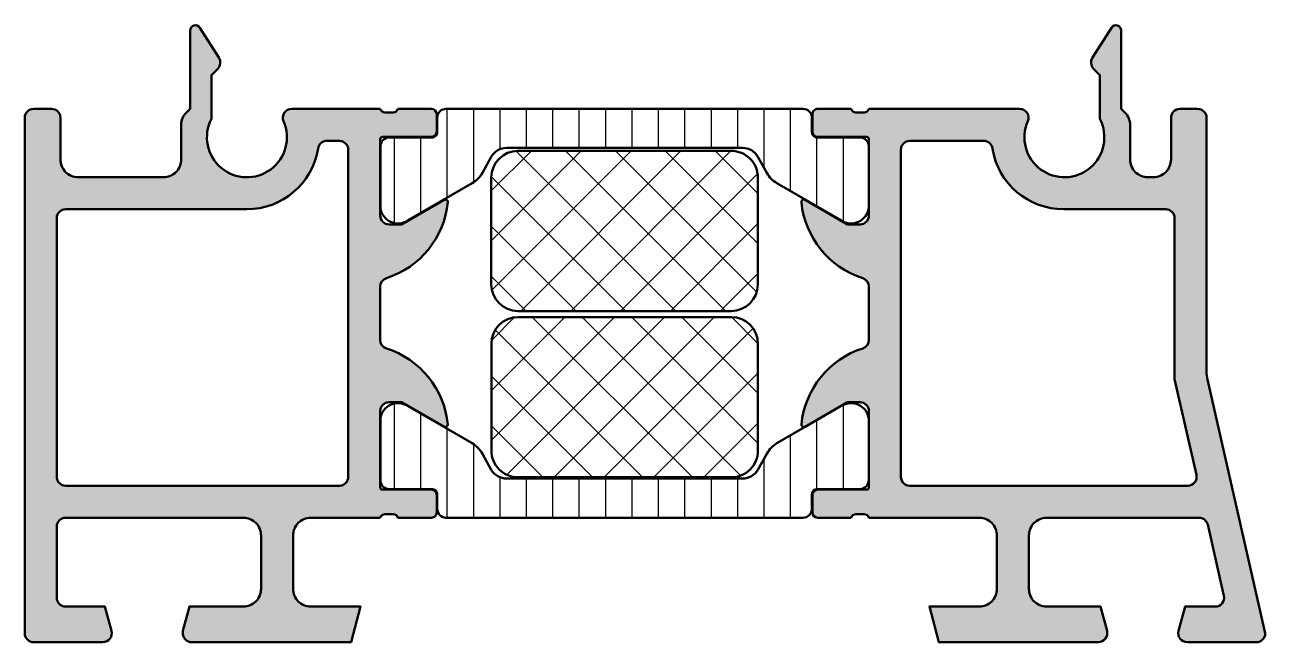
# Model space of a CAD drawing. Extents: x 0 to 69.8, y -30 to 4.7.
import ezdxf

# ---------------------------------------------------------------- set-up
doc = ezdxf.new("R2010")
doc.units = 0
for name, color, linetype, lineweight in [('0S-Alu contour', 7, 'Continuous', 50), ('0S-Alu hatch', 252, 'Continuous', 25), ('0S-Plastic contour', 254, 'Continuous', 50), ('0S-Plastic hatch', 253, 'Continuous', 25), ('0S-PT contour', 91, 'Continuous', 50), ('0S-PT hatch', 103, 'Continuous', 25)]:
    doc.layers.add(name, color=color, linetype=linetype, lineweight=lineweight)
pattern_1 = [(90, (0, 0), (-1.4859, 0), [])]
pattern_2 = [(135, (0, 0), (-1.403165018917055, -1.403165018917055), []), (225, (0, 0), (1.403165018917055, -1.403165018917055), [])]

# ---------------------------------------------------------------- blocks, each defined once
blk = doc.blocks.new('385420__1BF11028_E66E_4094_B525_D070C7A83FC8_')
at = {"layer": '0S-Alu hatch'}
h = blk.add_hatch(color=256, dxfattribs=at)
edge = h.paths.add_edge_path()
edge.add_arc((63.5001079345198, -2.849194082291745), 0.9999726513266546, 269.9984329717838, 360.0015806887583)
edge.add_line((64.50008058546591, -2.849166494822969), (64.50008058544992, -0.5013896147521817))
edge.add_ellipse((65.00007655097572, -0.501385576536674), major_axis=(-0.4999959655421055, 0), ratio=1, start_angle=-90.00046232224122, end_angle=0.0004627484667025783, ccw=False)
edge.add_line((65.00008058546582, -0.0013896110108457), (66.00008056640891, -0.0013896110107421))
edge.add_ellipse((66.0000805664088, -0.5013896110106383), major_axis=(-0.4999999999998962, 0), ratio=1, start_angle=180, end_angle=269.999999999987, ccw=False)
edge.add_line((66.5000805664087, -0.5013896110106383), (66.50008056640858, -14.77490933056456))
edge.add_arc((68.5000805664151, -14.77490933056444), 2.000000000006522, 180, 192.8218705394617)
edge.add_line((66.54995113572654, -15.21875074772646), (69.80037201373028, -29.5002962980546))
edge.add_ellipse((69.3006821068289, -29.5006178187864), major_axis=(-0.4996900103411029, 0), ratio=1, start_angle=89.9661935155728, end_angle=180.0368664208803, ccw=False)
edge.add_line((69.3003872725197, -30.00030774214629), (65.40414703814442, -30.00032300093536))
edge.add_ellipse((65.40494819089905, -29.49944627395844), major_axis=(-0.500877367698776, 0), ratio=1, start_angle=-14.95605456061719, end_angle=89.90835542965442, ccw=False)
edge.add_line((64.92103851763675, -29.37018078902135), (65.28865326373062, -28.0000750456131))
edge.add_line((65.28865326373062, -28.0000750456131), (66.9863059659585, -28.0001668685604))
edge.add_arc((66.98633301004912, -27.50016686929177), 0.5000000000000105, 269.9969009754909, 372.8218705394571)
edge.add_line((67.4738653677197, -27.38920651500166), (66.563403318796, -23.3888614176812))
edge.add_arc((66.07587096112537, -23.49982177197134), 0.500000000000077, 12.82187053945917, 89.99989984285811)
edge.add_line((66.07587183516132, -22.99982177197202), (57.50722473589853, -22.99981946128162))
edge.add_arc((57.50684272172023, -23.99942982214641), 0.9996104338606413, 89.97810366926747, 180.0225520301236)
edge.add_line((56.50723236529271, -23.99982327597888), (56.50722855059534, -27.00030774253154))
edge.add_arc((57.50688219265208, -27.00065410180333), 0.9996537020598886, 179.9801482005014, 270.0200703651439)
edge.add_line((57.50723236529267, -28.00030774253153), (60.5352963301371, -27.99993008711703))
edge.add_line((60.5352963301371, -27.99993008711703), (60.90297211138707, -29.37016934492952))
edge.add_ellipse((60.39763847449336, -29.48234514317398), major_axis=(-0.5176345180607839, 0), ratio=1, start_angle=91.47554641316651, end_angle=192.5157803753883, ccw=False)
edge.add_line((60.41096771685591, -29.9998080168046), (51.44374741045901, -30.00029629805461))
edge.add_line((51.44374741045901, -30.00029629805461), (50.90791595904298, -28.00031537154095))
edge.add_line((50.90791595904298, -28.00031537154095), (53.70723236529291, -28.00030011275183))
edge.add_arc((53.70769037310014, -27.00075430586148), 0.9995459118235833, 269.9737461631864, 360.0262538368108)
edge.add_line((54.70723617999049, -27.00029629805429), (54.70723236529311, -23.99982327559327))
edge.add_arc((53.70742713084206, -23.99950647095369), 0.9998052846434097, 359.9818448958397, 450.0111614173341)
edge.add_line((53.70723236529285, -22.99970120528078), (47.50000003061187, -22.99968594649183))
edge.add_arc((47.23247943861873, -23.07852239303488), 0.278895056327448, 16.41987641949128, 91.16458937409686)
edge.add_line((47.22681103062036, -22.79968494649182), (46.77321703062036, -22.79968494649182))
edge.add_arc((46.7675563711433, -23.07855304213498), 0.2789255417371505, 88.83712992711357, 163.5754054446451)
edge.add_line((46.50001303062036, -22.99968594649182), (44.62000203061184, -22.99968594649182))
edge.add_ellipse((44.62000203061184, -22.69968594649182), major_axis=(-0.2999999999999936, 0), ratio=1, start_angle=0, end_angle=90, ccw=False)
edge.add_line((44.32000203061185, -22.69968594649182), (44.32000203061186, -21.71971162744902))
edge.add_ellipse((44.62000203061185, -21.71971162744902), major_axis=(-0.29999999999999, 0), ratio=1, start_angle=270.00000000000136, end_angle=360, ccw=False)
edge.add_line((44.62000203061184, -21.41971162744903), (47.38000003061185, -21.41971162744903))
edge.add_arc((47.38000003061185, -21.29971162744903), 0.120000000000001, 270, 360)
edge.add_line((47.50000003061185, -21.29971162744903), (47.50000003061188, -16.99968594649183))
edge.add_arc((47.00000003061188, -16.99968594649183), 0.5, 0, 90)
edge.add_line((47.00000003061188, -16.49968594649183), (46.30000003061186, -16.49968594649183))
edge.add_line((46.30000003061186, -16.49968594649183), (43.90717970758432, -17.8811814041142))
edge.add_ellipse((43.83811981526017, -17.76156616184353), major_axis=(-0.1381197846483005, 0), ratio=1, start_angle=-5.622577550795313, end_angle=119.99999999999909, ccw=False)
edge.add_ellipse((48.6766088924596, -18.23790918766563), major_axis=(-4.999999999999921, 0), ratio=1, start_angle=287.7484163560701, end_angle=354.37742244920634, ccw=False)
edge.add_arc((47.00000003061178, -12.99968594649177), 0.5000000000001406, 287.7484163560694, 360)
edge.add_line((47.50000003061192, -12.99968594649177), (47.50000003061193, -9.999940026049853))
edge.add_arc((47.00000003061171, -9.999940026049934), 0.5000000000002203, 0, 72.25158364393948)
edge.add_ellipse((48.67660889245954, -4.761716784876085), major_axis=(-4.999999999999829, 0), ratio=1, start_angle=5.622577550792698, end_angle=72.25158364392883, ccw=False)
edge.add_ellipse((43.83811981526018, -5.23805981069808), major_axis=(-0.1381197846482814, 0), ratio=1, start_angle=-120.00000000000352, end_angle=5.622577550796677, ccw=False)
edge.add_line((43.90717970758433, -5.118444568427437), (46.30000003061188, -6.499940026049793))
edge.add_line((46.30000003061188, -6.499940026049793), (47.00000003061187, -6.499940026049792))
edge.add_arc((47.00000003061187, -5.999940026049791), 0.5000000000000009, 270, 360)
edge.add_line((47.50000003061187, -5.999940026049791), (47.50000003061185, -1.699914345092594))
edge.add_arc((47.38000003061185, -1.699914345092593), 0.1199999999999974, 0, 90)
edge.add_line((47.38000003061185, -1.579914345092595), (44.62000203061186, -1.579914345092594))
edge.add_ellipse((44.62000203061186, -1.279914345092598), major_axis=(-0.2999999999999958, 0), ratio=1, start_angle=0, end_angle=90, ccw=False)
edge.add_line((44.32000203061186, -1.279914345092598), (44.32000203061186, -0.2999400260498013))
edge.add_ellipse((44.62000203061184, -0.2999400260498014), major_axis=(-0.2999999999999829, 0), ratio=1, start_angle=269.99999999999864, end_angle=360, ccw=False)
edge.add_line((44.62000203061185, 5.99739501815e-05), (46.50001303062036, 5.99739501919e-05))
edge.add_arc((46.7675563711433, 0.0789270695933573), 0.2789255417371433, 196.4245945553546, 271.1628700728865)
edge.add_line((46.77321703062036, -0.1999410260498046), (47.22681103062036, -0.1999410260498084))
edge.add_arc((47.23247943861873, 0.0788964204932409), 0.2788950563274363, 268.8354106259031, 343.5801235805069)
edge.add_line((47.50000003061185, 5.99739501928e-05), (55.98056750577524, 9.18605424051e-05))
edge.add_ellipse((55.9805693857551, -0.4999081394540604), major_axis=(-0.4999999999999997, 0), ratio=1, start_angle=156.4142827458151, end_angle=270.00021542982336, ccw=False)
edge.add_arc((58.50008056640869, -1.599907643476285), 2.249169965332733, 156.4142827458158, 387.2294737936865)
edge.add_line((60.50000003010132, -0.5707877905445445), (60.50000003010129, 1.90038040853213))
edge.add_line((60.50000003010129, 1.90038040853213), (60.14644663950768, 2.253933799125737))
edge.add_ellipse((60.50000003010097, 2.607487189719016), major_axis=(-0.5000000000000107, 0), ratio=1, start_angle=-33.83808384887112, end_angle=44.9999999999996, ccw=False)
edge.add_line((60.08469276889898, 2.88591110893738), (61.14598411183457, 4.559992166455006))
edge.add_ellipse((61.40000003010111, 4.400380408532088), major_axis=(-0.3000000000000622, 0), ratio=1, start_angle=180, end_angle=327.85666129539703, ccw=False)
edge.add_line((61.70000003010117, 4.400380408532088), (61.70000003010124, -0.0013896109945781))
edge.add_line((61.70000003010124, -0.0013896109945781), (61.90696884550221, -0.2082974740753555))
edge.add_ellipse((61.19996620879803, -0.9155083844072615), major_axis=(-0.9999999999995793, 0), ratio=1, start_angle=180.4779922037579, end_angle=225.0084380465672, ccw=False)
edge.add_line((62.19993141003134, -0.9071659434230445), (62.19994815794117, -2.849022664953663))
edge.add_arc((63.19992081320993, -2.849104950528479), 0.9999726586543067, 179.9952852549016, 269.9984329717717)
edge.add_line((63.19989346415566, -3.84907760880879), (63.50008058546595, -3.849166733244405))
edge = h.paths.add_edge_path()
edge.add_arc((65.43860284900569, -20.69982327559335), 0.5000000000000356, 269.9999999999984, 372.8218705394575)
edge.add_line((65.92613520667628, -20.58886292130324), (64.70008056640862, -15.20188201963971))
edge.add_line((64.70008056640862, -15.20188201963971), (64.70008056640874, -6.147592352011937))
edge.add_arc((64.20008056640876, -6.147592352011936), 0.4999999999999858, 0, 89.99662251080971)
edge.add_line((64.20011004056215, -5.647592352880676), (58.46452688026277, -5.647273663141567))
edge.add_ellipse((58.45235164422098, -1.599907642616011), major_axis=(-4.047384333180819, 0), ratio=1, start_angle=8.855471933807621, end_angle=90.17235593026078, ccw=False)
edge.add_arc((53.95917303113309, -2.299943516387364), 0.5000000000020797, 8.855471933758626, 90.00067310285903)
edge.add_line((53.95916715720254, -1.799943516419788), (49.79986971719954, -1.799992379271448))
edge.add_arc((49.79989445326821, -2.299992378659578), 0.5000000000000031, 90.00283454467392, 180.0003200615093)
edge.add_line((49.299894453276, -2.299995171733089), (49.29999723755092, -20.69982606866698))
edge.add_arc((49.79999723754308, -20.69982327559348), 0.4999999999999569, 180.0003200626481, 270)
edge.add_line((49.79999723754308, -21.19982327559343), (65.43860284900568, -21.19982327559339))
at = {"layer": '0S-Alu contour', "color": 7}
for points in [[(60.08469276889898, 2.88591110893738), (61.14598411183457, 4.559992166455006)], [(61.70000003010117, 4.400380408532088), (61.70000003010124, -0.0013896109945781), (61.90696884550221, -0.2082974740753555)], [(60.50000003010132, -0.5707877905445445), (60.50000003010129, 1.90038040853213), (60.14644663950768, 2.253933799125737)], [(44.62000203061185, 5.99739501815e-05), (46.50001303062036, 5.99739501919e-05)], [(47.50000003061185, 5.99739501928e-05), (55.98056750577524, 9.18605424051e-05)], [(44.32000203061186, -1.279914345092598), (44.32000203061186, -0.2999400260498013)], [(46.77321703062036, -0.1999410260498046), (47.22681103062036, -0.1999410260498084)], [(64.50008058546591, -2.849166494822969), (64.50008058544992, -0.5013896147521817)], [(65.00008058546582, -0.0013896110108457), (66.00008056640891, -0.0013896110107421)], [(66.5000805664087, -0.5013896110106383), (66.50008056640858, -14.77490933056456)], [(62.19993141003134, -0.9071659434230445), (62.19994815794117, -2.849022664953663)], [(47.38000003061185, -1.579914345092595), (44.62000203061186, -1.579914345092594)], [(47.50000003061187, -5.999940026049791), (47.50000003061185, -1.699914345092594)], [(53.95916715720254, -1.799943516419788), (49.79986971719954, -1.799992379271448)], [(49.299894453276, -2.299995171733089), (49.29999723755092, -20.69982606866698)], [(63.19989346415566, -3.84907760880879), (63.50008058546595, -3.849166733244405)], [(43.90717970758433, -5.118444568427437), (46.30000003061188, -6.499940026049793), (47.00000003061187, -6.499940026049792)], [(64.20011004056215, -5.647592352880676), (58.46452688026277, -5.647273663141567)], [(65.92613520667628, -20.58886292130324), (64.70008056640862, -15.20188201963971), (64.70008056640874, -6.147592352011937)], [(47.50000003061192, -12.99968594649177), (47.50000003061193, -9.999940026049853)], [(66.54995113572654, -15.21875074772646), (69.80037201373028, -29.5002962980546)], [(47.00000003061188, -16.49968594649183), (46.30000003061186, -16.49968594649183), (43.90717970758432, -17.8811814041142)], [(47.50000003061185, -21.29971162744903), (47.50000003061188, -16.99968594649183)], [(44.62000203061184, -21.41971162744903), (47.38000003061185, -21.41971162744903)], [(49.79999723754308, -21.19982327559343), (65.43860284900568, -21.19982327559339)], [(44.32000203061185, -22.69968594649182), (44.32000203061186, -21.71971162744902)], [(46.50001303062036, -22.99968594649182), (44.62000203061184, -22.99968594649182)], [(47.22681103062036, -22.79968494649182), (46.77321703062036, -22.79968494649182)], [(53.70723236529285, -22.99970120528078), (47.50000003061187, -22.99968594649183)], [(66.07587183516132, -22.99982177197202), (57.50722473589853, -22.99981946128162)], [(67.4738653677197, -27.38920651500166), (66.563403318796, -23.3888614176812)], [(54.70723617999049, -27.00029629805429), (54.70723236529311, -23.99982327559327)], [(56.50723236529271, -23.99982327597888), (56.50722855059534, -27.00030774253154)], [(60.41096771685591, -29.9998080168046), (51.44374741045901, -30.00029629805461), (50.90791595904298, -28.00031537154095), (53.70723236529291, -28.00030011275183)], [(57.50723236529267, -28.00030774253153), (60.5352963301371, -27.99993008711703), (60.90297211138707, -29.37016934492952)], [(64.92103851763675, -29.37018078902135), (65.28865326373062, -28.0000750456131), (66.9863059659585, -28.0001668685604)], [(69.3003872725197, -30.00030774214629), (65.40414703814442, -30.00032300093536)]]:
    blk.add_lwpolyline(points, dxfattribs=at)
at = {"layer": '0S-Alu contour', "color": 7, "extrusion": (0, 0, -1)}
for centre, radius, start, end in [((-61.40000003010111, 4.400380408532088), 0.3000000000000622, 32.14333870460296, 180), ((-60.50000003010097, 2.607487189719016), 0.5000000000000107, 315.0000000000004, 33.8380838488711), ((-44.62000203061184, -0.2999400260498014), 0.2999999999999829, 0, 90.00000000000136), ((-55.9805693857551, -0.4999081394540604), 0.4999999999999997, 89.99978457017663, 203.585717254185), ((-61.19996620879803, -0.9155083844072615), 0.9999999999995793, 134.9915619534328, 179.5220077962421), ((-65.00007655097572, -0.501385576536674), 0.4999959655421055, 359.9995372515333, 90.00046232224132), ((-66.0000805664088, -0.5013896110106383), 0.4999999999998962, 90.00000000001303, 180), ((-44.62000203061186, -1.279914345092598), 0.2999999999999958, 270, 0), ((-58.45235164422098, -1.599907642616011), 4.047384333180819, 269.8276440697392, 351.1445280661924), ((-43.83811981526018, -5.23805981069808), 0.1381197846482814, 354.3774224492033, 120.0000000000036), ((-48.67660889245954, -4.761716784876085), 4.999999999999829, 287.7484163560712, 354.3774224492073), ((-48.6766088924596, -18.23790918766563), 4.999999999999921, 5.622577550793652, 72.25158364392992), ((-43.83811981526017, -17.76156616184353), 0.1381197846483005, 240.000000000001, 5.62257755079521), ((-44.62000203061185, -21.71971162744902), 0.29999999999999, 0, 89.99999999999864), ((-44.62000203061184, -22.69968594649182), 0.2999999999999936, 270, 0), ((-60.39763847449336, -29.48234514317398), 0.5176345180607839, 167.4842196246117, 268.5244535868335), ((-65.40494819089905, -29.49944627395844), 0.500877367698776, 270.0916445703457, 14.95605456061715), ((-69.3006821068289, -29.5006178187864), 0.499690010341103, 179.9631335791197, 270.0338064844273)]:
    blk.add_arc(centre, radius, start, end, dxfattribs=at)
at = {"layer": '0S-Alu contour', "color": 7}
for centre, radius, start, end in [((46.7675563711433, 0.0789270695933573), 0.2789255417371433, 196.4245945553546, 271.1628700728865), ((47.23247943861873, 0.0788964204932409), 0.2788950563274363, 268.8354106259031, 343.5801235805069), ((58.50008056640869, -1.599907643476285), 2.249169965332733, 156.4142827458158, 27.22947379368648), ((47.38000003061185, -1.699914345092593), 0.1199999999999974, 0, 90), ((49.79989445326821, -2.299992378659578), 0.5000000000000031, 90.00283454467392, 180.0003200615093), ((53.95917303113309, -2.299943516387364), 0.5000000000020797, 8.855471933758626, 90.00067310285903), ((63.19992081320993, -2.849104950528479), 0.9999726586543067, 179.9952852549016, 269.9984329717717), ((63.5001079345198, -2.849194082291745), 0.9999726513266546, 269.9984329717838, 0.0015806887583787), ((47.00000003061187, -5.999940026049791), 0.5000000000000009, 270, 0), ((64.20008056640876, -6.147592352011936), 0.4999999999999858, 0, 89.99662251080971), ((47.00000003061171, -9.999940026049934), 0.5000000000002203, 0, 72.25158364393948), ((47.00000003061178, -12.99968594649177), 0.5000000000001406, 287.7484163560694, 0), ((68.5000805664151, -14.77490933056444), 2.000000000006522, 180, 192.8218705394617), ((47.00000003061188, -16.99968594649183), 0.5, 0, 90), ((49.79999723754308, -20.69982327559348), 0.4999999999999569, 180.0003200626481, 270), ((65.43860284900569, -20.69982327559335), 0.5000000000000356, 269.9999999999984, 12.82187053945751), ((47.38000003061185, -21.29971162744903), 0.120000000000001, 270, 0), ((46.7675563711433, -23.07855304213498), 0.2789255417371505, 88.83712992711357, 163.5754054446451), ((47.23247943861873, -23.07852239303488), 0.278895056327448, 16.41987641949128, 91.16458937409686), ((53.70742713084206, -23.99950647095369), 0.9998052846434097, 359.9818448958397, 90.01116141733422), ((57.50684272172023, -23.99942982214641), 0.9996104338606413, 89.97810366926747, 180.0225520301236), ((66.07587096112537, -23.49982177197134), 0.500000000000077, 12.82187053945917, 89.99989984285811), ((53.70769037310014, -27.00075430586148), 0.9995459118235833, 269.9737461631864, 0.0262538368107578), ((57.50688219265208, -27.00065410180333), 0.9996537020598886, 179.9801482005014, 270.0200703651439), ((66.98633301004912, -27.50016686929177), 0.5000000000000105, 269.9969009754909, 12.82187053945708)]:
    blk.add_arc(centre, radius, start, end, dxfattribs=at)
blk = doc.blocks.new('385410__0A1A1F20_6812_45FE_BDE8_AF3A313BB46B_')
at = {"layer": '0S-Alu hatch'}
h = blk.add_hatch(color=256, dxfattribs=at)
edge = h.paths.add_edge_path()
edge.add_ellipse((2.999955898401523, -2.847047100812472), major_axis=(-0.9999558977616663, 0), ratio=1, start_angle=-0.0015806885277243055, end_angle=90.00156702822852, ccw=False)
edge.add_line((2.000000001020395, -2.847019513809918), (2.000000001020055, -0.499851547821224))
edge.add_arc((1.500004130080305, -0.499847509606351), 0.4999958709560569, 359.9995372515333, 450.0004623222138)
edge.add_line((1.500000095591204, 0.0001483613334287), (0.5002197010319949, 0.0001484049311387))
edge.add_arc((0.500000001020169, -0.4998515468007639), 0.5, 89.97482423231666, 180)
edge.add_line((1.0201688e-09, -0.4998515468007638), (6.02036039e-08, -29.50028990044583))
edge.add_arc((0.4997687720370253, -29.50053520805712), 0.4997687720370907, 179.971876811513, 270.0261232234217)
edge.add_line((0.4999966347338893, -30.00030392814878), (4.396594891233391, -30.00029629805445))
edge.add_arc((4.395819887532247, -29.49945759702573), 0.5008393006532817, 270.0886600928593, 374.958106942409)
edge.add_line((4.87968815295206, -29.37018460371897), (4.512072453183865, -28.00005215742947))
edge.add_line((4.512072453183865, -28.00005215742947), (2.300000984254749, -28.00030774214619))
edge.add_ellipse((2.299918013225284, -27.50038975965865), major_axis=(-0.4999179893728524, 0), ratio=1, start_angle=-0.009400056463391593, end_angle=90.00950933939788, ccw=False)
edge.add_line((1.800000030580408, -27.50030774214626), (1.800122100893019, -23.49982327559349))
edge.add_ellipse((2.299752331897994, -23.49945362742514), major_axis=(-0.4996303677458504, 0), ratio=1, start_angle=-90.01446128313808, end_angle=0.042389901116507644, ccw=False)
edge.add_line((2.299878437104993, -22.99982327559358), (12.29349239794679, -22.99980801725111))
edge.add_ellipse((12.29387992716969, -23.99942048802838), major_axis=(-0.9996125458958292, 0), ratio=1, start_angle=179.9777876042622, end_angle=270.0222123957508, ccw=False)
edge.add_line((13.29349239794697, -23.99980801725107), (13.29349144427219, -27.00029248380373))
edge.add_ellipse((12.293867616325, -27.00067246916168), major_axis=(-0.9996239001687927, 0), ratio=1, start_angle=89.97838417497428, end_angle=180.0217797491631, ccw=False)
edge.add_line((12.29349049090689, -28.00029629819192), (9.26542843310295, -27.99994534590625))
edge.add_line((9.26542843310295, -27.99994534590625), (8.89775360552773, -29.37016934492977))
edge.add_line((8.89775360552773, -29.37016934492977), (8.892443546933748, -29.54559582808368))
edge.add_arc((9.390485587198091, -29.49965184733931), 0.5001566986828313, 185.2705730018468, 269.9166507474637)
edge.add_line((9.389758000059262, -29.99980801680468), (18.35698212115239, -30.00031155684347))
edge.add_line((18.35698212115239, -30.00031155684347), (18.89280975787102, -28.0003001127517))
edge.add_line((18.89280975787102, -28.0003001127517), (16.09349335162132, -28.00031155684351))
edge.add_ellipse((16.0930479414656, -27.00075601374916), major_axis=(-0.9995556423335514, 0), ratio=1, start_angle=-0.025476826523913587, end_angle=90.02553146802359, ccw=False)
edge.add_line((15.09349239794693, -27.00031155684365), (15.09349239794693, -23.99980801680449))
edge.add_ellipse((16.09335131467882, -23.99954488775845), major_axis=(-0.9998589513552234, 0), ratio=1, start_angle=-90.00813926541548, end_angle=0.015078310774299553, ccw=False)
edge.add_line((16.09349335162159, -22.99968594649189), (20.00000003061204, -22.99968594649183))
edge.add_ellipse((20.26752062260515, -23.07852239303487), major_axis=(-0.2788950563274256, 0), ratio=1, start_angle=268.83541062590376, end_angle=343.5801235805088, ccw=False)
edge.add_line((20.27318903060352, -22.79968494649183), (20.72678303060353, -22.79968494649183))
edge.add_ellipse((20.73244369008058, -23.078553042135), major_axis=(-0.2789255417371505, 0), ratio=1, start_angle=196.4245945553549, end_angle=271.16287007288645, ccw=False)
edge.add_line((20.99998703060352, -22.99968594649183), (22.87999803061204, -22.99968594649183))
edge.add_arc((22.87999803061204, -22.69968594649183), 0.3000000000000007, 269.9999999999993, 360)
edge.add_line((23.17999803061204, -22.69968594649183), (23.17999803061204, -21.71971162744905))
edge.add_arc((22.87999803061204, -21.71971162744904), 0.2999999999999971, 0, 90.00000000000067)
edge.add_line((22.87999803061204, -21.41971162744905), (20.12000003061204, -21.41971162744905))
edge.add_ellipse((20.12000003061204, -21.29971162744901), major_axis=(-0.1200000000000365, 0), ratio=1, start_angle=0, end_angle=89.9999999999983, ccw=False)
edge.add_line((20.00000003061201, -21.29971162744901), (20.00000003061201, -16.99968594649184))
edge.add_ellipse((20.50000003061201, -16.99968594649184), major_axis=(-0.5, 0), ratio=1, start_angle=270, end_angle=360, ccw=False)
edge.add_line((20.50000003061201, -16.49968594649184), (21.200000030612, -16.49968594649183))
edge.add_line((21.200000030612, -16.49968594649183), (23.59282035363956, -17.8811814041142))
edge.add_arc((23.6618802459637, -17.76156616184354), 0.1381197846482907, 240.0000000000021, 365.6225775507926)
edge.add_arc((18.82339116876412, -18.23790918766565), 5.000000000000063, 5.622577550793457, 72.25158364392972)
edge.add_ellipse((20.50000003061196, -12.99968594649177), major_axis=(-0.5000000000000162, 0), ratio=1, start_angle=0, end_angle=72.25158364393081, ccw=False)
edge.add_line((20.00000003061195, -12.99968594649177), (20.00000003061194, -9.99994002604991))
edge.add_ellipse((20.50000003061204, -9.999940026049895), major_axis=(-0.5000000000000995, 0), ratio=1, start_angle=287.74841635607095, end_angle=360, ccw=False)
edge.add_arc((18.8233911687642, -4.761716784876002), 4.999999999999995, 287.7484163560701, 354.3774224492063)
edge.add_arc((23.66188024596371, -5.238059810698113), 0.1381197846482949, 354.3774224492068, 480.0000000000021)
edge.add_line((23.59282035363956, -5.118444568427457), (21.200000030612, -6.499940026049815))
edge.add_line((21.200000030612, -6.499940026049815), (20.500000030612, -6.499940026049817))
edge.add_ellipse((20.50000003061201, -5.999940026049814), major_axis=(-0.5000000000000036, 0), ratio=1, start_angle=0, end_angle=89.9999999999996, ccw=False)
edge.add_line((20.00000003061201, -5.999940026049814), (20.00000003061204, -1.69991434509262))
edge.add_ellipse((20.12000003061204, -1.699914345092623), major_axis=(-0.120000000000001, 0), ratio=1, start_angle=269.9999999999983, end_angle=360, ccw=False)
edge.add_line((20.12000003061204, -1.579914345092622), (22.87999803061204, -1.579914345092622))
edge.add_arc((22.87999803061203, -1.27991434509262), 0.3000000000000014, 270.0000000000007, 360)
edge.add_line((23.17999803061203, -1.27991434509262), (23.17999803061204, -0.2999400260498364))
edge.add_arc((22.87999803061204, -0.2999400260498381), 0.3000000000000043, 0, 90)
edge.add_line((22.87999803061204, 5.99739501662e-05), (20.99998703060352, 5.9973950165e-05))
edge.add_ellipse((20.73244369008058, 0.0789270695933328), major_axis=(-0.2789255417371508, 0), ratio=1, start_angle=88.83712992711361, end_angle=163.5754054446455, ccw=False)
edge.add_line((20.72678303060353, -0.1999410260498365), (20.27318903060352, -0.1999410260498352))
edge.add_ellipse((20.26752062260515, 0.0788964204932377), major_axis=(-0.27889505632746, 0), ratio=1, start_angle=16.419876419492084, end_angle=91.1645893740976, ccw=False)
edge.add_line((20.00000003061201, 5.99739501873e-05), (15.02232987229442, 5.99739501865e-05))
edge.add_arc((15.02232987229442, -0.4999400260498142), 0.5000000000000007, 90.00000000000018, 203.5727836852911)
edge.add_ellipse((12.50126577170267, -1.599940026049813), major_axis=(-2.250593426752212, 0), ratio=1, start_angle=-27.224821163281092, end_angle=203.5727836852912, ccw=False)
edge.add_line((10.49999697834329, -0.5703313677401916), (10.49999697834329, 1.900380408532155))
edge.add_line((10.49999697834329, 1.900380408532155), (10.8535503689369, 2.253933799125753))
edge.add_arc((10.49999697834362, 2.607487189719037), 0.5000000000000162, 315.0000000000003, 393.8380838488703)
edge.add_line((10.91530423954561, 2.885911108937397), (9.85401289661002, 4.559992166455026))
edge.add_arc((9.599996978343478, 4.400380408532108), 0.3000000000000632, 32.14333870460263, 180)
edge.add_line((9.299996978343417, 4.400380408532109), (9.299996978343358, 5.99739501865e-05))
edge.add_line((9.299996978343358, 5.99739501865e-05), (9.093028162942376, -0.2068478891305882))
edge.add_arc((9.800030799646537, -0.914058799462481), 0.99999999999955, 134.9915619534322, 179.5220077962413)
edge.add_line((8.800065598413251, -0.9057163584782516), (8.800048850503408, -2.848403837857097))
edge.add_ellipse((7.800076195234678, -2.848486123431923), major_axis=(-0.9999726586542799, 0), ratio=1, start_angle=90.00156702822852, end_angle=180.0047147450984, ccw=False)
edge.add_line((7.800103544288954, -3.848458781712207), (2.999983246997391, -3.847002998200149))
edge = h.paths.add_edge_path()
edge.add_ellipse((17.70000282368078, -20.69982327559348), major_axis=(-0.4999999999999675, 0), ratio=1, start_angle=90.0000000000004, end_angle=179.999679937352, ccw=False)
edge.add_line((17.70000282368078, -21.19982327559345), (2.299983779528217, -21.19982327559356))
edge.add_ellipse((2.29995190965973, -20.69987138866105), major_axis=(-0.4999518879483006, 0), ratio=1, start_angle=-0.010646909979072916, end_angle=90.00365236936432, ccw=False)
edge.add_line((1.800000030343205, -20.69977848578471), (1.799924356183451, -6.147005959297263))
edge.add_ellipse((2.299924356174695, -6.147002997806283), major_axis=(-0.5000000000000139, 0), ratio=1, start_angle=-89.9977257299517, end_angle=0.00033936186849814476, ccw=False)
edge.add_line((2.299904509424489, -5.647002998200163), (12.48782476776236, -5.646654836045014))
edge.add_arc((12.50000000380401, -1.599288815514416), 4.047384333185861, 269.8276440697413, 351.136459816891)
edge.add_ellipse((16.9930799950339, -2.299957400591419), major_axis=(-0.5000000000000011, 0), ratio=1, start_angle=269.99716545533386, end_angle=351.13645981689086, ccw=False)
edge.add_line((16.9931047311025, -1.799957401203291), (17.70013034402433, -1.799992379271458))
edge.add_ellipse((17.70010560795565, -2.299992378659549), major_axis=(-0.4999999999999639, 0), ratio=1, start_angle=179.999679937352, end_angle=269.9971654553245, ccw=False)
edge.add_line((18.20010560794781, -2.299995171736178), (18.20000282367294, -20.69982606866699))
at = {"layer": '0S-Alu contour', "color": 7}
for points in [[(9.299996978343417, 4.400380408532109), (9.299996978343358, 5.99739501865e-05), (9.093028162942376, -0.2068478891305882)], [(10.91530423954561, 2.885911108937397), (9.85401289661002, 4.559992166455026)], [(10.49999697834329, -0.5703313677401916), (10.49999697834329, 1.900380408532155), (10.8535503689369, 2.253933799125753)], [(1.500000095591204, 0.0001483613334287), (0.5002197010319949, 0.0001484049311387)], [(20.00000003061201, 5.99739501873e-05), (15.02232987229442, 5.99739501865e-05)], [(22.87999803061204, 5.99739501662e-05), (20.99998703060352, 5.9973950165e-05)], [(1.0201688e-09, -0.4998515468007638), (6.02036039e-08, -29.50028990044583)], [(2.000000001020395, -2.847019513809918), (2.000000001020055, -0.499851547821224)], [(20.72678303060353, -0.1999410260498365), (20.27318903060352, -0.1999410260498352)], [(23.17999803061203, -1.27991434509262), (23.17999803061204, -0.2999400260498364)], [(8.800065598413251, -0.9057163584782516), (8.800048850503408, -2.848403837857097)], [(16.9931047311025, -1.799957401203291), (17.70013034402433, -1.799992379271458)], [(20.00000003061201, -5.999940026049814), (20.00000003061204, -1.69991434509262)], [(20.12000003061204, -1.579914345092622), (22.87999803061204, -1.579914345092622)], [(18.20010560794781, -2.299995171736178), (18.20000282367294, -20.69982606866699)], [(7.800103544288954, -3.848458781712207), (2.999983246997391, -3.847002998200149)], [(23.59282035363956, -5.118444568427457), (21.200000030612, -6.499940026049815), (20.500000030612, -6.499940026049817)], [(1.800000030343205, -20.69977848578471), (1.799924356183451, -6.147005959297263)], [(2.299904509424489, -5.647002998200163), (12.48782476776236, -5.646654836045014)], [(20.00000003061195, -12.99968594649177), (20.00000003061194, -9.99994002604991)], [(20.50000003061201, -16.49968594649184), (21.200000030612, -16.49968594649183), (23.59282035363956, -17.8811814041142)], [(20.00000003061201, -21.29971162744901), (20.00000003061201, -16.99968594649184)], [(17.70000282368078, -21.19982327559345), (2.299983779528217, -21.19982327559356)], [(22.87999803061204, -21.41971162744905), (20.12000003061204, -21.41971162744905)], [(23.17999803061204, -22.69968594649183), (23.17999803061204, -21.71971162744905)], [(2.299878437104993, -22.99982327559358), (12.29349239794679, -22.99980801725111)], [(16.09349335162159, -22.99968594649189), (20.00000003061204, -22.99968594649183)], [(20.27318903060352, -22.79968494649183), (20.72678303060353, -22.79968494649183)], [(20.99998703060352, -22.99968594649183), (22.87999803061204, -22.99968594649183)], [(1.800000030580408, -27.50030774214626), (1.800122100893019, -23.49982327559349)], [(13.29349239794697, -23.99980801725107), (13.29349144427219, -27.00029248380373)], [(15.09349239794693, -27.00031155684365), (15.09349239794693, -23.99980801680449)], [(4.87968815295206, -29.37018460371897), (4.512072453183865, -28.00005215742947), (2.300000984254749, -28.00030774214619)], [(12.29349049090689, -28.00029629819192), (9.26542843310295, -27.99994534590625), (8.89775360552773, -29.37016934492977), (8.892443546933748, -29.54559582808368)], [(9.389758000059262, -29.99980801680468), (18.35698212115239, -30.00031155684347), (18.89280975787102, -28.0003001127517), (16.09349335162132, -28.00031155684351)], [(0.4999966347338893, -30.00030392814878), (4.396594891233391, -30.00029629805445)]]:
    blk.add_lwpolyline(points, dxfattribs=at)
for centre, radius, start, end in [((9.599996978343478, 4.400380408532108), 0.3000000000000632, 32.14333870460263, 180), ((10.49999697834362, 2.607487189719037), 0.5000000000000162, 315.0000000000003, 33.83808384887027), ((0.500000001020169, -0.4998515468007639), 0.5, 89.97482423231666, 180), ((1.500004130080305, -0.499847509606351), 0.4999958709560569, 359.9995372515333, 90.00046232221389), ((15.02232987229442, -0.4999400260498142), 0.5000000000000007, 90.00000000000018, 203.5727836852911), ((22.87999803061204, -0.2999400260498381), 0.3000000000000043, 0, 90), ((9.800030799646537, -0.914058799462481), 0.99999999999955, 134.9915619534322, 179.5220077962413), ((22.87999803061203, -1.27991434509262), 0.3000000000000014, 270.0000000000007, 0), ((12.50000000380401, -1.599288815514416), 4.047384333185861, 269.8276440697413, 351.136459816891), ((18.8233911687642, -4.761716784876002), 4.999999999999995, 287.7484163560701, 354.3774224492063), ((23.66188024596371, -5.238059810698113), 0.1381197846482949, 354.3774224492068, 120.0000000000021), ((18.82339116876412, -18.23790918766565), 5.000000000000063, 5.622577550793457, 72.25158364392972), ((23.6618802459637, -17.76156616184354), 0.1381197846482907, 240.0000000000021, 5.622577550792613), ((22.87999803061204, -21.71971162744904), 0.2999999999999971, 0, 90.00000000000067), ((22.87999803061204, -22.69968594649183), 0.3000000000000007, 269.9999999999993, 0), ((0.4997687720370253, -29.50053520805712), 0.4997687720370907, 179.971876811513, 270.0261232234217), ((4.395819887532247, -29.49945759702573), 0.5008393006532817, 270.0886600928593, 14.95810694240899), ((9.390485587198091, -29.49965184733931), 0.5001566986828313, 185.2705730018468, 269.9166507474637)]:
    blk.add_arc(centre, radius, start, end, dxfattribs=at)
at = {"layer": '0S-Alu contour', "color": 7, "extrusion": (0, 0, -1)}
for centre, radius, start, end in [((-20.26752062260515, 0.0788964204932377), 0.27889505632746, 268.8354106259024, 343.5801235805079), ((-20.73244369008058, 0.0789270695933328), 0.2789255417371508, 196.4245945553546, 271.1628700728864), ((-12.50126577170267, -1.599940026049813), 2.250593426752212, 156.4272163147088, 27.2248211632811), ((-16.9930799950339, -2.299957400591419), 0.5000000000000011, 8.863540183109121, 90.00283454466616), ((-17.70010560795565, -2.299992378659549), 0.4999999999999639, 90.00283454467554, 180.0003200626481), ((-20.12000003061204, -1.699914345092623), 0.120000000000001, 0, 90.0000000000017), ((-2.999955898401523, -2.847047100812472), 0.9999558977616663, 269.9984329717715, 0.0015806885278053), ((-7.800076195234678, -2.848486123431923), 0.99997265865428, 179.9952852549016, 269.9984329717715), ((-2.299924356174695, -6.147002997806283), 0.5000000000000139, 359.9996606381315, 89.99772572995174), ((-20.50000003061201, -5.999940026049814), 0.5000000000000036, 270.0000000000004, 0), ((-20.50000003061204, -9.999940026049895), 0.5000000000000995, 0, 72.25158364392908), ((-20.50000003061196, -12.99968594649177), 0.5000000000000162, 287.7484163560693, 0), ((-20.50000003061201, -16.99968594649184), 0.5, 0, 90), ((-2.29995190965973, -20.69987138866105), 0.4999518879483006, 269.9963476306357, 0.0106469099792218), ((-17.70000282368078, -20.69982327559348), 0.4999999999999675, 180.0003200626481, 269.9999999999996), ((-20.12000003061204, -21.29971162744901), 0.1200000000000365, 270.0000000000017, 0), ((-2.299752331897994, -23.49945362742514), 0.4996303677458504, 359.9576100988835, 90.01446128313808), ((-12.29387992716969, -23.99942048802838), 0.9996125458958292, 89.97778760424924, 180.0222123957379), ((-16.09335131467882, -23.99954488775845), 0.9998589513552234, 359.9849216892257, 90.00813926541555), ((-20.26752062260515, -23.07852239303487), 0.2788950563274256, 16.41987641949115, 91.16458937409622), ((-20.73244369008058, -23.078553042135), 0.2789255417371505, 88.83712992711357, 163.5754054446451), ((-12.293867616325, -27.00067246916168), 0.9996239001687927, 179.9782202508369, 270.0216158250257), ((-16.0930479414656, -27.00075601374916), 0.9995556423335514, 269.9744685319764, 0.0254768265238634), ((-2.299918013225284, -27.50038975965865), 0.4999179893728524, 269.9904906606021, 0.0094000564632956)]:
    blk.add_arc(centre, radius, start, end, dxfattribs=at)
blk = doc.blocks.new('244365__4AD553DA_B512_4230_BB8C_CA5E40C6A9D7___37559496_DBCE_4A4C_964F_7E4DBA587369_')
at = {"layer": '0S-Plastic hatch'}
h = blk.add_hatch(dxfattribs=at)
h.set_pattern_fill('ANSI31', color=256, scale=0.4680000000000001, angle=45, style=0)
h.set_pattern_definition(pattern_1)
edge = h.paths.add_edge_path()
edge.add_ellipse((22.91000303061187, -21.68966866666668), major_axis=(-0.3000000000000078, 0), ratio=1, start_angle=180, end_angle=270.0000000000007, ccw=False)
edge.add_line((23.21000303061188, -21.68966866666668), (23.21000303061188, -22.5))
edge.add_arc((23.71000035170985, -22.50000267890921), 0.4999973211051484, 179.999693017615, 270.000306982027)
edge.add_line((23.71000303061905, -23.00000000000718), (43.79000303061187, -23))
edge.add_arc((43.79000570952107, -22.5000026789092), 0.499997321097979, 269.999693017973, 360.0003069823849)
edge.add_line((44.29000303061187, -22.49999999999687), (44.29000303061187, -21.68966866666667))
edge.add_ellipse((44.59000303061187, -21.68966866666667), major_axis=(-0.3000000000000043, 0), ratio=1, start_angle=270, end_angle=360, ccw=False)
edge.add_line((44.59000303061187, -21.38966866666666), (46.99000141354818, -21.39000061706369))
edge.add_arc((46.99000405317326, -20.89000463962507), 0.4999959774455797, 269.9996975188133, 360.0003024817733)
edge.add_line((47.49000003061186, -20.89000199999488), (47.49000003061187, -17.41346050190052))
edge.add_arc((46.50018195588901, -17.55577115089187), 0.9999960709244808, 8.18160805189962, 122.72701609984)
edge.add_line((45.95954703061187, -16.71451850190052), (42.32783793801888, -18.81128643672552))
edge.add_arc((43.07783786091754, -20.11032458691664), 1.499999999999987, 119.9999965993449, 152.0057453642431)
edge.add_line((41.75334586352835, -19.40625005332523), (41.25166703061187, -20.299999))
edge.add_ellipse((40.38564023616699, -19.80000059130181), major_axis=(-1.000000408698504, 0), ratio=1, start_angle=90.00004551832012, end_angle=150.0001187991987, ccw=False)
edge.add_line((40.38564103061188, -20.80000100000001), (27.11436503061187, -20.800001))
edge.add_ellipse((27.11436582505675, -19.80000059130182), major_axis=(-1.000000408698496, 0), ratio=1, start_angle=29.9998812008011, end_angle=89.99995448168022, ccw=False)
edge.add_line((26.24833903061188, -20.29999899999999), (25.74666019769539, -19.40625005332521))
edge.add_arc((24.42216820030623, -20.11032458691666), 1.49999999999998, 27.99425463575839, 60.00000340065667)
edge.add_line((25.17216812320485, -18.81128643672553), (21.54045903061187, -16.71451850190053))
edge.add_arc((20.99982410533472, -17.55577115089188), 0.9999960709244718, 57.27298390015938, 171.8183919481001)
edge.add_line((20.01000603061187, -17.41346050190052), (20.01000603061187, -20.880002))
edge.add_arc((20.51500195525785, -20.88500463962507), 0.5050207028550988, 179.4324295556012, 269.4330345179732)
edge.add_line((20.51000464767557, -21.3900006170637), (22.91000303061187, -21.38966866666667))
at = {"layer": '0S-Plastic contour', "color": 7}
for points in [[(25.17216812320485, -18.81128643672553), (21.54045903061187, -16.71451850190053)], [(45.95954703061187, -16.71451850190052), (42.32783793801888, -18.81128643672552)], [(20.01000603061187, -17.41346050190052), (20.01000603061187, -20.880002)], [(47.49000003061186, -20.89000199999488), (47.49000003061187, -17.41346050190052)], [(26.24833903061188, -20.29999899999999), (25.74666019769539, -19.40625005332521)], [(41.75334586352835, -19.40625005332523), (41.25166703061187, -20.299999)], [(40.38564103061188, -20.80000100000001), (27.11436503061187, -20.800001)], [(20.51000464767557, -21.3900006170637), (22.91000303061187, -21.38966866666667)], [(44.59000303061187, -21.38966866666666), (46.99000141354818, -21.39000061706369)], [(23.21000303061188, -21.68966866666668), (23.21000303061188, -22.5)], [(44.29000303061187, -22.49999999999687), (44.29000303061187, -21.68966866666667)], [(23.71000303061905, -23.00000000000718), (43.79000303061187, -23)]]:
    blk.add_lwpolyline(points, dxfattribs=at)
for centre, radius, start, end in [((20.99982410533472, -17.55577115089188), 0.9999960709244718, 57.27298390015938, 171.8183919481001), ((46.50018195588901, -17.55577115089187), 0.9999960709244808, 8.18160805189962, 122.72701609984), ((24.42216820030623, -20.11032458691666), 1.49999999999998, 27.99425463575839, 60.00000340065667), ((43.07783786091754, -20.11032458691664), 1.499999999999987, 119.9999965993449, 152.0057453642431), ((20.51500195525785, -20.88500463962507), 0.5050207028550988, 179.4324295556012, 269.4330345179732), ((46.99000405317326, -20.89000463962507), 0.4999959774455797, 269.9996975188133, 0.0003024817733149), ((23.71000035170985, -22.50000267890921), 0.4999973211051484, 179.999693017615, 270.000306982027), ((43.79000570952107, -22.5000026789092), 0.499997321097979, 269.999693017973, 0.0003069823849455)]:
    blk.add_arc(centre, radius, start, end, dxfattribs=at)
at = {"layer": '0S-Plastic contour', "color": 7, "extrusion": (0, 0, -1)}
for centre, radius, start, end in [((-27.11436582505675, -19.80000059130182), 1.000000408698496, 270.0000455183198, 330.0001187991989), ((-40.38564023616699, -19.80000059130181), 1.000000408698504, 209.9998812008014, 269.9999544816799), ((-22.91000303061187, -21.68966866666668), 0.3000000000000078, 89.99999999999935, 180), ((-44.59000303061187, -21.68966866666667), 0.3000000000000043, 0, 90)]:
    blk.add_arc(centre, radius, start, end, dxfattribs=at)
blk = doc.blocks.new('244365__2D940578_57BF_4F51_B786_355CF3C2B33F___00640A66_62F8_4F00_8829_DF5037011B75_')
at = {"layer": '0S-Plastic hatch'}
h = blk.add_hatch(dxfattribs=at)
h.set_pattern_fill('ANSI31', color=256, scale=0.4680000000000001, angle=45, style=0)
h.set_pattern_definition(pattern_1)
edge = h.paths.add_edge_path()
edge.add_arc((22.91000303061188, -1.310331333333345), 0.2999999999999971, 269.9999999999973, 360)
edge.add_line((23.21000303061187, -1.310331333333345), (23.21000303061187, -0.5000000000031326))
edge.add_ellipse((23.71000035170984, -0.4999973210908045), major_axis=(-0.4999973211051484, 0), ratio=1, start_angle=-90.00030698202733, end_angle=0.00030698238492732344, ccw=False)
edge.add_line((23.71000303061905, 7.1673e-12), (43.79000303061187, -3e-16))
edge.add_ellipse((43.79000570952107, -0.4999973210908028), major_axis=(-0.499997321097979, 0), ratio=1, start_angle=179.9996930176151, end_angle=270.0003069820262, ccw=False)
edge.add_line((44.29000303061187, -0.500000000003131), (44.29000303061187, -1.310331333333324))
edge.add_arc((44.59000303061189, -1.310331333333324), 0.3000000000000114, 180, 269.9999999999973)
edge.add_line((44.59000303061187, -1.610331333333335), (46.99000141354818, -1.609999382936311))
edge.add_ellipse((46.99000405317326, -2.109995360374924), major_axis=(-0.49999597744558, 0), ratio=1, start_angle=179.9996975182268, end_angle=270.0003024811867, ccw=False)
edge.add_line((47.49000003061186, -2.109998000005121), (47.49000003061187, -5.586539498099475))
edge.add_ellipse((46.50018195588902, -5.444228849108116), major_axis=(-0.9999960709244748, 0), ratio=1, start_angle=57.272983900159716, end_angle=171.8183919481, ccw=False)
edge.add_line((45.95954703061187, -6.285481498099465), (42.32783793801888, -4.188713563274475))
edge.add_ellipse((43.0778378609177, -2.889675413083233), major_axis=(-1.500000000000178, 0), ratio=1, start_angle=27.99425463575801, end_angle=60.000003400652076, ccw=False)
edge.add_line((41.75334586352836, -3.593749946674758), (41.25166703061186, -2.700001000000004))
edge.add_arc((40.38564023616697, -3.199999408698213), 1.000000408698528, 29.99988120080216, 89.99995448167954)
edge.add_line((40.38564103061186, -2.199999), (27.11436503061187, -2.199999))
edge.add_arc((27.11436582505673, -3.199999408698164), 1.00000040869848, 90.00004551831925, 150.0001187991994)
edge.add_line((26.24833903061188, -2.700001000000003), (25.74666019769539, -3.593749946674787))
edge.add_ellipse((24.42216820030632, -2.889675413083437), major_axis=(-1.499999999999855, 0), ratio=1, start_angle=119.99999659934201, end_angle=152.0057453642431, ccw=False)
edge.add_line((25.17216812320485, -4.188713563274476), (21.54045903061186, -6.285481498099467))
edge.add_ellipse((20.99982410533471, -5.444228849108148), major_axis=(-0.9999960709244556, 0), ratio=1, start_angle=8.181608051898593, end_angle=122.7270160998417, ccw=False)
edge.add_line((20.01000603061187, -5.586539498099477), (20.01000603061187, -2.119998000000001))
edge.add_ellipse((20.51500195525784, -2.114995360374927), major_axis=(-0.5050207028550917, 0), ratio=1, start_angle=-89.4330345179738, end_angle=0.5675704443987115, ccw=False)
edge.add_line((20.51000464767557, -1.609999382936315), (22.91000303061186, -1.610331333333342))
at = {"layer": '0S-Plastic contour', "color": 7}
for points in [[(23.71000303061905, 7.1673e-12), (43.79000303061187, -3e-16)], [(23.21000303061187, -1.310331333333345), (23.21000303061187, -0.5000000000031326)], [(44.29000303061187, -0.500000000003131), (44.29000303061187, -1.310331333333324)], [(20.51000464767557, -1.609999382936315), (22.91000303061186, -1.610331333333342)], [(44.59000303061187, -1.610331333333335), (46.99000141354818, -1.609999382936311)], [(20.01000603061187, -5.586539498099477), (20.01000603061187, -2.119998000000001)], [(26.24833903061188, -2.700001000000003), (25.74666019769539, -3.593749946674787)], [(40.38564103061186, -2.199999), (27.11436503061187, -2.199999)], [(41.75334586352836, -3.593749946674758), (41.25166703061186, -2.700001000000004)], [(47.49000003061186, -2.109998000005121), (47.49000003061187, -5.586539498099475)], [(25.17216812320485, -4.188713563274476), (21.54045903061186, -6.285481498099467)], [(45.95954703061187, -6.285481498099465), (42.32783793801888, -4.188713563274475)]]:
    blk.add_lwpolyline(points, dxfattribs=at)
at = {"layer": '0S-Plastic contour', "color": 7, "extrusion": (0, 0, -1)}
for centre, radius, start, end in [((-23.71000035170984, -0.4999973210908045), 0.4999973211051484, 359.9996930176151, 90.0003069820274), ((-43.79000570952107, -0.4999973210908028), 0.499997321097979, 89.99969301797381, 180.0003069823849), ((-20.51500195525784, -2.114995360374927), 0.5050207028550917, 359.4324295556013, 89.43303451797392), ((-46.99000405317326, -2.109995360374924), 0.49999597744558, 89.9996975188133, 180.0003024817733), ((-24.42216820030632, -2.889675413083437), 1.499999999999855, 207.994254635757, 240.000003400658), ((-43.0778378609177, -2.889675413083233), 1.500000000000178, 299.9999965993479, 332.005745364242), ((-20.99982410533471, -5.444228849108148), 0.9999960709244556, 237.2729839001583, 351.8183919481014), ((-46.50018195588902, -5.444228849108116), 0.9999960709244748, 188.1816080519, 302.7270160998403)]:
    blk.add_arc(centre, radius, start, end, dxfattribs=at)
at = {"layer": '0S-Plastic contour', "color": 7}
for centre, radius, start, end in [((22.91000303061188, -1.310331333333345), 0.2999999999999971, 269.9999999999973, 0), ((44.59000303061189, -1.310331333333324), 0.3000000000000114, 180, 269.9999999999973), ((27.11436582505673, -3.199999408698164), 1.00000040869848, 90.00004551831925, 150.0001187991994), ((40.38564023616697, -3.199999408698213), 1.000000408698528, 29.99988120080216, 89.99995448167954)]:
    blk.add_arc(centre, radius, start, end, dxfattribs=at)
blk = doc.blocks.new('381230__0E3938E5_BBDB_4F65_AD87_84C31C0894B0_')
at = {"layer": '0S-PT hatch'}
h = blk.add_hatch(dxfattribs=at)
h.set_pattern_fill('ANSI37', color=256, scale=0.625, angle=90, style=0)
h.set_pattern_definition(pattern_2)
edge = h.paths.add_edge_path()
edge.add_ellipse((27.74975862158495, -3.863939196429629), major_axis=(-1.500000071106994, 0), ratio=1, start_angle=270.0000027160869, end_angle=359.99999658490543, ccw=False)
edge.add_line((27.74975855047796, -2.363939125322636), (39.74975807364079, -2.363939125322627))
edge.add_ellipse((39.74975862327775, -3.863938098848755), major_axis=(-1.499998973526229, 0), ratio=1, start_angle=179.9999614854392, end_angle=270.0000209945997, ccw=False)
edge.add_line((41.24975759680364, -3.863939107156913), (41.24975759680366, -9.876770690122955))
edge.add_ellipse((39.74975641189253, -9.876771398359889), major_axis=(-1.500001184911301, 0), ratio=1, start_angle=90.00006347405821, end_angle=180.0000270661059, ccw=False)
edge.add_line((39.7497580736408, -11.37677258327027), (27.74975855047796, -11.37677258327026))
edge.add_ellipse((27.74976083296556, -9.876770300783306), major_axis=(-1.500002282488696, 0), ratio=1, start_angle=6.896567691683231e-05, end_angle=89.99991281552849, ccw=False)
edge.add_line((26.24975855047795, -9.876772106303253), (26.24975855047795, -3.863939107203677))
at = {"layer": '0S-PT contour', "color": 7}
for points in [[(27.74975855047796, -2.363939125322636), (39.74975807364079, -2.363939125322627)], [(26.24975855047795, -9.876772106303253), (26.24975855047795, -3.863939107203677)], [(41.24975759680364, -3.863939107156913), (41.24975759680366, -9.876770690122955)], [(39.7497580736408, -11.37677258327027), (27.74975855047796, -11.37677258327026)]]:
    blk.add_lwpolyline(points, dxfattribs=at)
at = {"layer": '0S-PT contour', "color": 7, "extrusion": (0, 0, -1)}
for centre, radius, start, end in [((-27.74975862158495, -3.863939196429629), 1.500000071106994, 3.415094585e-06, 89.99999728391307), ((-39.74975862327775, -3.863938098848755), 1.499998973526229, 89.99997900540032, 180.0000385145609), ((-27.74976083296556, -9.876770300783306), 1.500002282488696, 270.0000871844715, 359.9999310343231), ((-39.74975641189253, -9.876771398359889), 1.500001184911301, 179.9999729338941, 269.9999365259418)]:
    blk.add_arc(centre, radius, start, end, dxfattribs=at)
blk = doc.blocks.new('381230__037FB532_8D13_469B_9B3C_C7064F02A38B_')
at = {"layer": '0S-PT hatch'}
h = blk.add_hatch(dxfattribs=at)
h.set_pattern_fill('ANSI37', color=256, scale=0.625, angle=90, style=0)
h.set_pattern_definition(pattern_2)
edge = h.paths.add_edge_path()
edge.add_line((26.2589191000025, -19.2267544198998), (26.2589191000025, -13.21392142048934))
edge.add_ellipse((27.75892138249013, -13.21392322613916), major_axis=(-1.500002282488707, 0), ratio=1, start_angle=270.0000871844729, end_angle=359.9999310343231, ccw=False)
edge.add_line((27.75891910000249, -11.71392094365219), (39.75891862316535, -11.71392094365219))
edge.add_ellipse((39.7589169614171, -13.21392212856253), major_axis=(-1.50000118491126, 0), ratio=1, start_angle=180.0000270526368, end_angle=269.9999365259426, ccw=False)
edge.add_line((41.25891814632819, -13.21392142048934), (41.25891814632818, -19.22675441976553))
edge.add_ellipse((39.75891917280229, -19.22675542807368), major_axis=(-1.499998973526236, 0), ratio=1, start_angle=89.99997900540092, end_angle=180.000038514561, ccw=False)
edge.add_line((39.75891862316534, -20.72675440159982), (27.75891910000251, -20.72675440159982))
edge.add_ellipse((27.75891917110949, -19.22675433049283), major_axis=(-1.50000007110699, 0), ratio=1, start_angle=-3.4150946248701075e-06, end_angle=89.99999728391327, ccw=False)
at = {"layer": '0S-PT contour', "color": 7}
for points in [[(27.75891910000249, -11.71392094365219), (39.75891862316535, -11.71392094365219)], [(26.2589191000025, -19.2267544198998), (26.2589191000025, -13.21392142048934)], [(41.25891814632819, -13.21392142048934), (41.25891814632818, -19.22675441976553)], [(39.75891862316534, -20.72675440159982), (27.75891910000251, -20.72675440159982)]]:
    blk.add_lwpolyline(points, dxfattribs=at)
at = {"layer": '0S-PT contour', "color": 7, "extrusion": (0, 0, -1)}
for centre, radius, start, end in [((-27.75892138249013, -13.21392322613916), 1.500002282488707, 6.89656768958e-05, 89.99991281552714), ((-39.7589169614171, -13.21392212856253), 1.500001184911261, 90.00006347405743, 179.9999729473632), ((-27.75891917110949, -19.22675433049283), 1.50000007110699, 270.0000027160868, 3.415094585e-06), ((-39.75891917280229, -19.22675542807368), 1.499998973526236, 179.999961485439, 270.0000209945991)]:
    blk.add_arc(centre, radius, start, end, dxfattribs=at)
blk = doc.blocks.new('381230__CA760647_9446_4A54_AE97_EB55C28826ED_')
at = {"layer": '0S-Alu contour', "color": 7}
for name in ['385410__0A1A1F20_6812_45FE_BDE8_AF3A313BB46B_', '385420__1BF11028_E66E_4094_B525_D070C7A83FC8_']:
    blk.add_blockref(name, (0, 0), dxfattribs=at)
at = {"layer": '0S-Plastic contour', "color": 7}
for name in ['244365__2D940578_57BF_4F51_B786_355CF3C2B33F___00640A66_62F8_4F00_8829_DF5037011B75_', '244365__4AD553DA_B512_4230_BB8C_CA5E40C6A9D7___37559496_DBCE_4A4C_964F_7E4DBA587369_']:
    blk.add_blockref(name, (0, 0), dxfattribs=at)
at = {"layer": '0S-PT contour', "color": 7}
for name in ['381230__0E3938E5_BBDB_4F65_AD87_84C31C0894B0_', '381230__037FB532_8D13_469B_9B3C_C7064F02A38B_']:
    blk.add_blockref(name, (0, 0), dxfattribs=at)

msp = doc.modelspace()

# ---------------------------------------------------------------- block references
at = {"layer": '0S-Alu contour', "color": 7}
msp.add_blockref('381230__CA760647_9446_4A54_AE97_EB55C28826ED_', (0, 0), dxfattribs=at)

doc.saveas('drawing.dxf')
